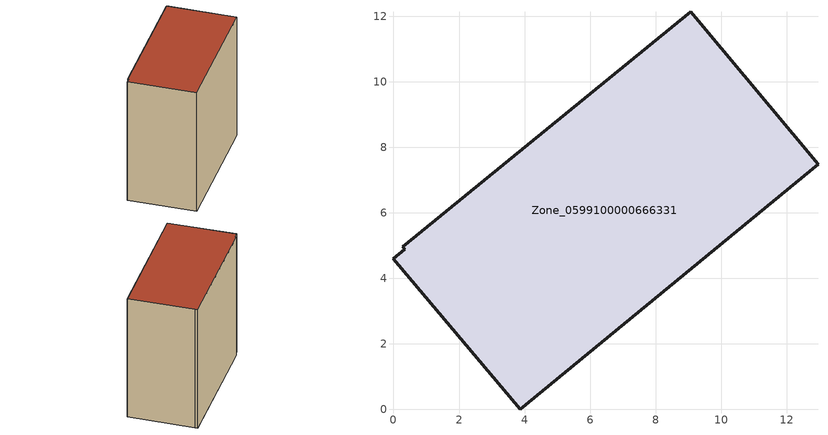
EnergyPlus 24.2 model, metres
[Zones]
Zone_0599100000666331
 floor ground (C_G): 9.07,12.14 9.22,11.96 12.95,7.49 3.86,0 0,4.61 0.35,4.9 0.29,4.97 z0
 wall outside (C_F): 3.86,0 12.95,7.49 9.22,11.96 9.07,12.14 0.29,4.97 0.35,4.9 0,4.61 3.86,0 z0:11.84
 roof outside (C_R): 9.22,11.96 9.07,12.14 0.29,4.97 0.35,4.9 0,4.61 3.86,0 12.95,7.49 z11.84
[BUILDING]
Pand.0599100000666331: North Axis=0; Terrain=City; Loads Convergence Tolerance Value=0.04; Temperature Convergence Tolerance Value=0.4; Solar Distribution=FullExterior; Maximum Number of Warmup Days=25; Minimum Number of Warmup Days=1
[Site:Location]
Rotterdam.The.Hague.AP_ZH_NLD Design_Conditions: Latitude=51.96; Longitude=4.45; Time Zone=1; Elevation=-4.5
[SITE:GROUNDTEMPERATURE:BUILDINGSURFACE]
18, 18, 18, 18, 18, 18, 18, 18, 18, 18, 18, 18
[MATERIAL] Thermal Absorptance=0.9; Solar Absorptance=0.7; Visible Absorptance=0.7
Name | Roughness | Thickness | Conductivity | Density | Specific Heat
G.TI.1946 | MediumSmooth | 0.15 | 1 | 540 | 1210
F.TI.1946 | Rough | 0.3 | 0.857143 | 1920 | 840
R.TI.1946 | MediumRough | 0.2 | 0.1 | 1500 | 1000
[CONSTRUCTION]
C_G: G.TI.1946
C_F: F.TI.1946
C_R: R.TI.1946
[ZONE]
Zone_0599100000666331: Type=1; Multiplier=1; Ceiling Height=Autocalculate; Volume=Autocalculate; Floor Area=autocalculate; Part of Total Floor Area=Yes
[ZONEINFILTRATION:DESIGNFLOWRATE]
Infil_Zone_0599100000666331: Zone or ZoneList or Space or SpaceList=Zone_0599100000666331; Schedule=AlwaysOn; Design Flow Rate Calculation Method=Flow/Area; Flow Rate per Floor Area=0.003; Constant Term Coefficient=1; Temperature Term Coefficient=0; Velocity Term Coefficient=0; Velocity Squared Term Coefficient=0
[HVACTEMPLATE:ZONE:IDEALLOADSAIRSYSTEM]
Zone_0599100000666331: Maximum Heating Supply Air Temperature=50; Minimum Cooling Supply Air Temperature=13; Maximum Heating Supply Air Humidity Ratio=0.0156; Minimum Cooling Supply Air Humidity Ratio=0.0077; Heating Limit=NoLimit; Cooling Limit=NoLimit; Dehumidification Control Type=ConstantSensibleHeatRatio; Cooling Sensible Heat Ratio=0.7; Dehumidification Setpoint=60; Humidification Control Type=None; Humidification Setpoint=30; Outdoor Air Method=None; Outdoor Air Flow Rate per Person=0.00944; Outdoor Air Flow Rate per Zone Floor Area=0; Outdoor Air Flow Rate per Zone=0; Demand Controlled Ventilation Type=None; Outdoor Air Economizer Type=NoEconomizer; Heat Recovery Type=None; Sensible Heat Recovery Effectiveness=0.7; Latent Heat Recovery Effectiveness=0.65
[ZONECONTROL:THERMOSTAT]
ThermostatControl_Zone_0599100000666331: Zone or ZoneList=Zone_0599100000666331; Control Type Schedule=DualSetpointControlType; Control 1=Thermostat_Zone_0599100000666331; Temperature Difference Between Cutout And Setpoint=0
[THERMOSTATSETPOINT:DUALSETPOINT]
Thermostat_Zone_0599100000666331: Heating Setpoint Temperature Schedule=HeatingSetpoint_Zone_0599100000666331; Cooling Setpoint Temperature Schedule=CoolingSetpoint_Zone_0599100000666331
[SCHEDULE:COMPACT]
HeatingSetpoint_Zone_0599100000666331: Through: 12/31, For: AllDays, Until: 24:00, 21
CoolingSetpoint_Zone_0599100000666331: Through: 12/31, For: AllDays, Until: 24:00, 24
DualSetpointControlType: Through: 12/31, For: AllDays, Until: 24:00, 4
AlwaysOn: Through: 12/31, For: AllDays, Until: 24:00, 1
